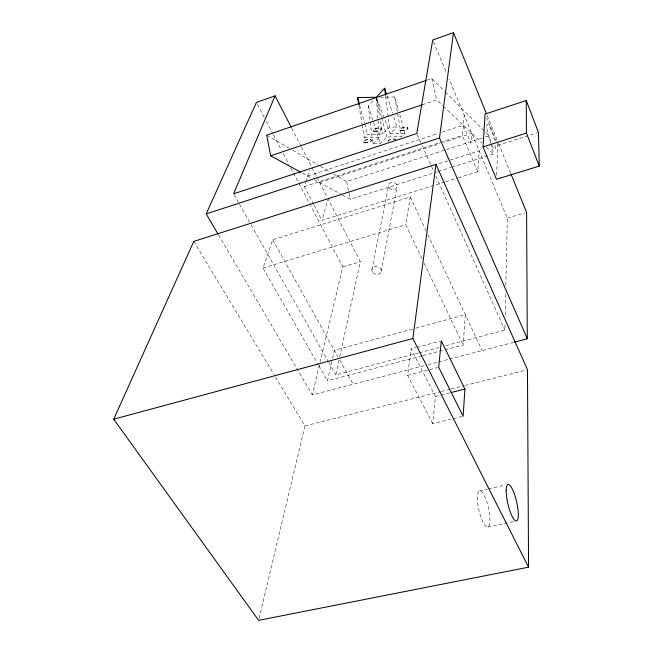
<?xml version="1.0" encoding="UTF-8"?>
<svg xmlns="http://www.w3.org/2000/svg" width="653" height="653" viewBox="0 0 653 653"><rect width="100%" height="100%" fill="white"/><g stroke="black" fill="none" stroke-linecap="round" stroke-linejoin="round"><path stroke-width="0.49" stroke-dasharray="3.27 2.45" d="M445.909 345.682L504.883 330.043L505.038 322.925M505.218 314.779L505.683 293.409M505.855 285.271L507.324 218.11L449.052 79.021M496.639 175.298L497.815 145.317L486.567 117.728M458.275 177.787L477.743 171.706L479.163 150.892L437.51 164.14M422.858 355.632L463.165 344.996L465.328 314.673L413.52 328.794M477.743 171.706L462.332 135.4L464.267 115.344M462.136 416.459L432.735 423.626L435.412 396.477L411.137 348.89L416.002 347.592M432.735 423.626L407.611 375.369L411.137 348.89M421.952 258.694L405.725 224.73L410.28 196.977L272.725 239.757L263.028 268.024L318.444 364.954M381.344 271.248L397.065 186.725M371.875 269.738L388.649 185.395M418.385 352.987L335.813 374.879L339.47 358.007M339.682 357.011L360.309 261.714L328.059 198.953M421.879 355.893L327.512 380.813L332.361 359.215M332.581 358.228L334.344 350.375L412.549 329.063M259.102 618.367L304.927 425.895L274.521 375.418M424.058 365.729L312.305 394.91L319.864 363.158M320.101 362.162L342.784 266.906L310.681 205.801M444.644 182.04L322.002 220.339L327.79 199.924M313.636 204.356L304.339 186.587L305.58 182.758M305.89 181.803L309.546 170.482M399.742 114.61L404.982 133.228L401.546 136.534L386.805 137.04L380.209 143.562L372.839 143.84L368.341 105.998L374.349 99.444M362.129 124.731L364.301 137.807L367.541 134.453L382.674 133.963L389.457 127.147L397.016 126.927L392.992 114.348M372.839 143.84L379.352 137.293L378.005 119.279M377.924 118.283L376.357 97.264L390.159 133.718L397.016 126.927M426.98 80.148L431.78 78.499L444.66 91.371M422.336 104.758L436.775 99.901L442.677 105.525M307.751 176.057L438.196 133.416M442.057 132.159L463.312 125.205L470.96 143.342L471.784 133.285L443.681 142.387M304.339 186.587L462.332 135.4M319.635 182.546L439.804 143.644M333.569 174.008L346.629 181.599L445.501 149.823M446.464 149.504L484.273 137.359M485.244 137.048L489.121 135.8L490.754 142.525M497.815 145.317L537.476 132.706M342.433 195.002L350.318 199.312L437.428 171.796M438.4 171.486L450.978 167.511M451.949 167.209L493.57 154.059L490.991 143.489M445.624 181.738L457.304 178.089M263.028 268.024L405.725 224.73M342.784 266.906L360.309 261.714M507.324 218.11L524.669 212.96M416.973 347.339L440.326 341.103M419.365 352.726L439.028 347.51M427.993 364.701L437.837 362.129M438.824 361.876L448.66 359.305M449.648 359.052L513.544 342.368M407.611 375.369L437.73 367.557M304.927 425.895L440.432 391.694M441.42 391.441L450.325 389.196M451.313 388.943L464.169 385.703M465.156 385.45L525.494 370.227M435.412 396.477L450.162 392.771M479.686 490.762L487.53 489.024M488.509 488.803L505.185 485.114M487.783 527.028L513.536 521.608M364.301 137.807L379.352 137.293M390.159 133.718L404.982 133.228M380.234 97.199L394.771 96.971L398.64 110.692M302.453 173.159L311.146 177.91M314.542 179.763L341.552 194.521M266.718 135.163L289.246 148.255M292.715 150.272L319.635 165.919M320.509 166.425L330.083 171.984M443.411 106.227L481.947 142.983M486.305 147.137L493.57 154.059M445.37 92.081L489.121 135.8M193.794 241.398L273.999 374.544M218.559 234.974L312.305 394.91M318.95 365.835L327.512 380.813M234.092 194.692L239.104 203.565M239.602 204.454L250.63 223.979M251.127 224.869L328.304 361.566M328.802 362.456L335.813 374.879M272.725 239.757L337.821 356.611M339.805 360.178L353.208 384.225M257.331 104.268L264.408 117.744M266.302 121.336L272.905 133.922M273.378 134.82L281.41 150.092M283.296 153.692L288.961 164.474M290.846 168.066L310.208 204.903M314.101 205.238L322.002 220.339M291.728 128.241L300.976 146.231M301.441 147.137L311.048 165.838M311.954 167.601L316.468 176.392M316.925 177.273L327.177 197.222M424.14 263.29L463.165 344.996M410.28 196.977L426.189 230.999M427.911 234.672L482.118 350.571M417.194 134.494L421.765 144.688M422.181 145.611L433.404 170.637M435.894 176.196L504.883 330.043M433.486 41.865L446.325 72.516M487.162 115.467L498.263 142.754M498.647 143.693L510.515 172.865M387.107 95.975L392.682 113.385M368.341 105.998L380.209 143.562M359.705 105.329L364.407 122.805M364.668 123.776L367.541 134.453M381.45 116.667L376.357 97.264L379.768 117.099M381.703 117.638L386.805 137.04M431.78 78.499L436.775 99.901M346.629 181.599L350.318 199.312M380.454 121.066L382.674 133.963M394.771 96.971L401.546 136.534M358.954 105.606L361.958 123.719M385.621 96.22L389.457 127.147M495.619 145.676A13.036 2.343 72.8 0 1 492.142 145.603M490.966 142.991A13.036 2.343 72.8 0 1 487.244 124.445A13.036 2.343 72.8 0 1 494.607 140.158M387.906 141.399A4.106 1.388 -12.6 0 1 391.49 139.513A4.106 1.388 -12.6 0 1 395.645 139.611M387.825 141.024A4.106 1.388 -12.6 0 1 391.931 139.024A4.106 1.388 -12.6 0 1 395.791 139.546M477.4 496.99A18.586 4.897 77.4 0 0 486.403 526.742A18.586 4.897 77.4 0 0 487.171 503.006A18.586 4.897 77.4 0 0 477.4 496.99M389.506 188.137A4.261 3.665 11.1 0 0 396.787 187.648A4.261 3.665 11.1 0 0 392.29 182.383A4.261 3.665 11.1 0 0 389.506 188.137M401.26 130.796A4.204 1.453 -12.9 0 0 407.97 128.584A4.204 1.453 -12.9 0 0 402.534 128.004A4.204 1.453 -12.9 0 0 401.26 130.796M374.716 131.596A4.253 1.494 -12.4 0 0 381.458 129.359A4.253 1.494 -12.4 0 0 375.842 128.772A4.253 1.494 -12.4 0 0 374.716 131.596M364.831 142.86A4.155 1.428 -12.1 0 0 371.394 140.689A4.155 1.428 -12.1 0 0 365.868 140.175A4.155 1.428 -12.1 0 0 364.831 142.86M401.179 130.404A4.204 1.453 -12.9 0 0 407.88 128.192A4.204 1.453 -12.9 0 0 402.452 127.613A4.204 1.453 -12.9 0 0 401.179 130.404M374.634 131.204A4.253 1.494 -12.4 0 0 381.368 128.968A4.253 1.494 -12.4 0 0 375.753 128.38A4.253 1.494 -12.4 0 0 374.634 131.204M364.749 142.476A4.155 1.428 -12.1 0 0 371.312 140.305A4.155 1.428 -12.1 0 0 365.778 139.783A4.155 1.428 -12.1 0 0 364.749 142.476M372.863 272.676A4.791 3.902 10.9 0 0 381.042 272.219A4.791 3.902 10.9 0 0 375.932 266.546A4.791 3.902 10.9 0 0 372.863 272.676"/><path stroke-width="0.98" d="M483.016 146.925L485.073 114.055L526.245 100.546L538.447 132.396L539.296 166.082L496.476 179.289L483.016 146.925L526.44 133.081L526.245 100.546M464.912 389.057L463.124 416.222L438.71 367.304L441.306 340.842L464.912 389.057L451.141 392.518M528.563 567.179L412.859 338.474L435.975 164.352L193.794 241.398L113.704 419.202L258.629 620.35L528.563 567.179L527.469 369.72L435.975 164.352M514.531 342.107L527.298 338.776L439.485 137.963L453.468 32.65L432.702 40.004L416.777 133.563L233.594 193.802L275.084 95.844L291.271 127.335M218.045 234.092L206.193 213.882L256.384 102.472L275.084 95.844M386.486 94.04L384.633 88.237L376.357 97.264L357.615 97.558L358.783 104.602M426.025 80.474L266.718 135.163L270.685 155.806L300.69 172.196M270.685 155.806L422.336 104.758M206.193 213.882L439.485 137.963M113.704 419.202L412.859 338.474M453.468 32.65L486.395 113.581M510.899 173.812L526.596 212.388L527.298 338.776M526.44 133.081L539.296 166.082M357.615 97.558L359.444 104.358M384.633 88.237L385.499 95.224M506.173 490.664A18.733 4.489 77 0 0 515.233 520.661A18.733 4.489 77 0 0 515.331 496.876A18.733 4.489 77 0 0 506.173 490.664"/></g></svg>
